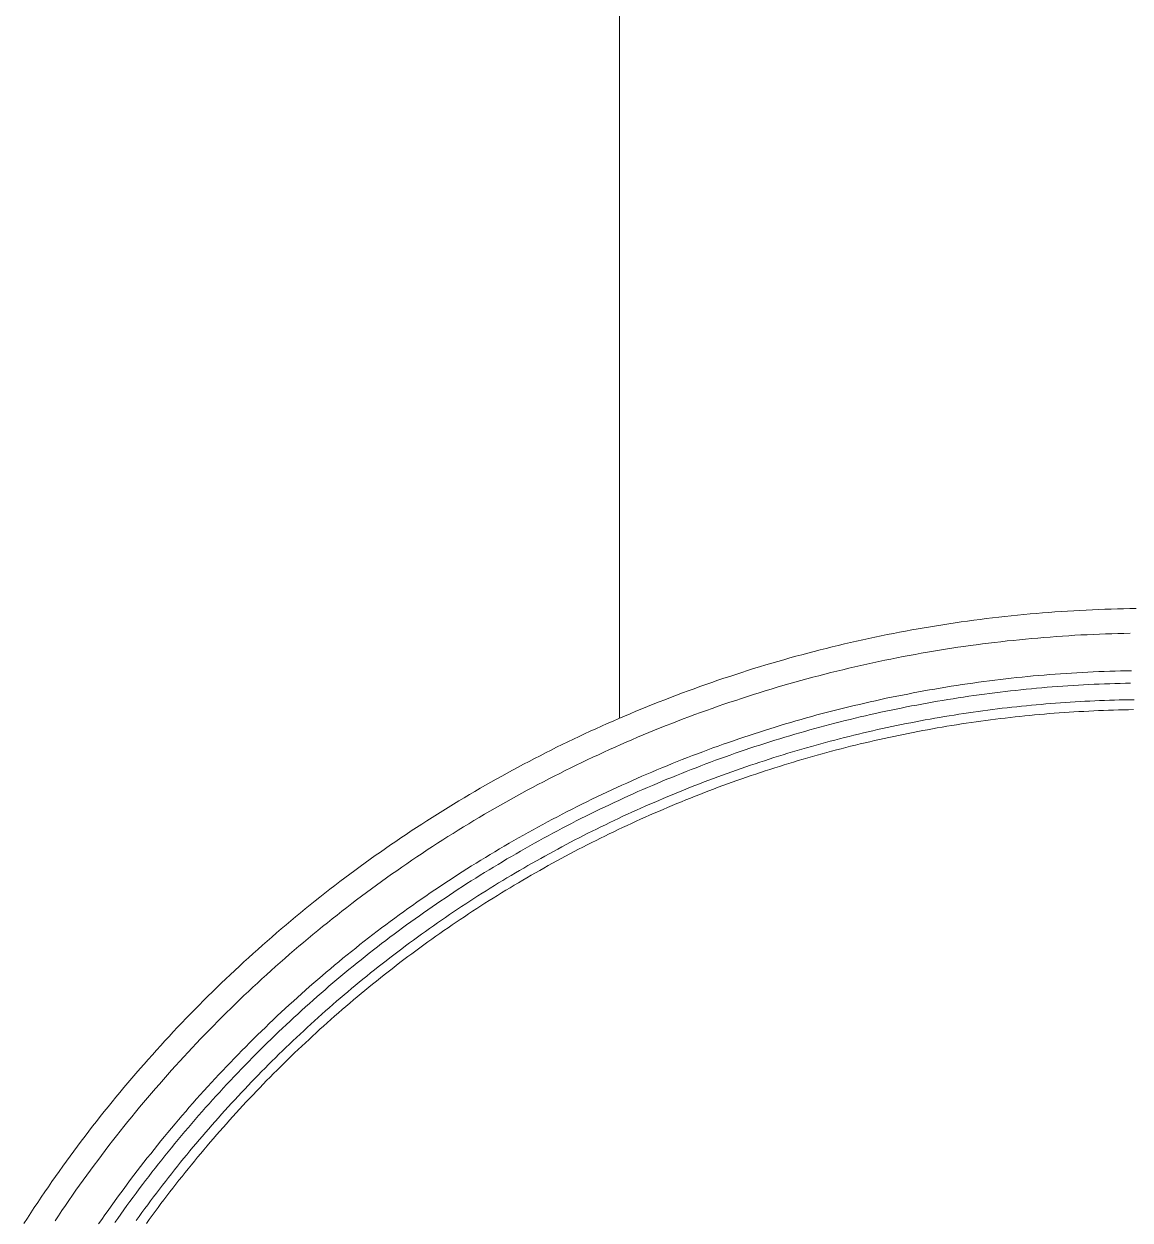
# Model space of a CAD drawing. Header units: millimetres. Extents: x 2029 to 2623, y -1230 to -810.
# Drawn here: x 2187.56 to 2207.27, y -1095.58 to -1074.26 of the extents above; entities that cross this region are included whole.
import ezdxf

# ---------------------------------------------------------------- set-up
doc = ezdxf.new("R2010")
doc.units = ezdxf.units.MM
doc.header["$LTSCALE"] = 10
doc.layers.add('00_COMPONENTS', color=7, linetype='Continuous')

msp = doc.modelspace()

# ---------------------------------------------------------------- linework, layer by layer
at = {"layer": '00_COMPONENTS', "lineweight": 5}
msp.add_line((2198.176, -1019.542), (2198.176, -1086.638), dxfattribs=at)
for points in [[(2187.563, -1095.641), (2187.624, -1095.546), (2187.685, -1095.453), (2187.747, -1095.359), (2187.809, -1095.266), (2187.871, -1095.173), (2187.934, -1095.08), (2187.998, -1094.988), (2188.061, -1094.896), (2188.125, -1094.805), (2188.19, -1094.714), (2188.255, -1094.623), (2188.32, -1094.533), (2188.386, -1094.443), (2188.452, -1094.353), (2188.518, -1094.264), (2188.585, -1094.175), (2188.652, -1094.086), (2188.719, -1093.998), (2188.787, -1093.91), (2188.856, -1093.823), (2188.924, -1093.736), (2188.993, -1093.649), (2189.063, -1093.562), (2189.133, -1093.476), (2189.203, -1093.391), (2189.273, -1093.305), (2189.344, -1093.22), (2189.416, -1093.135), (2189.487, -1093.051), (2189.559, -1092.967), (2189.632, -1092.883), (2189.705, -1092.8), (2189.778, -1092.717), (2189.851, -1092.635), (2189.925, -1092.552), (2190, -1092.47), (2190.074, -1092.389), (2190.149, -1092.308), (2190.225, -1092.227), (2190.301, -1092.146), (2190.377, -1092.066), (2190.453, -1091.986), (2190.53, -1091.907), (2190.608, -1091.828), (2190.685, -1091.749), (2190.763, -1091.671), (2190.842, -1091.593), (2190.921, -1091.515), (2191, -1091.437), (2191.079, -1091.36), (2191.159, -1091.284), (2191.24, -1091.208), (2191.32, -1091.132), (2191.402, -1091.056), (2191.483, -1090.981), (2191.565, -1090.906), (2191.647, -1090.831), (2191.73, -1090.757), (2191.813, -1090.683), (2191.896, -1090.61), (2191.98, -1090.537), (2192.064, -1090.464), (2192.148, -1090.391), (2192.233, -1090.319), (2192.319, -1090.248), (2192.404, -1090.176), (2192.49, -1090.105), (2192.577, -1090.035), (2192.664, -1089.964), (2192.751, -1089.894), (2192.838, -1089.825), (2192.926, -1089.756), (2193.015, -1089.687), (2193.103, -1089.618), (2193.193, -1089.55), (2193.282, -1089.483), (2193.372, -1089.415), (2193.461, -1089.349), (2193.552, -1089.282), (2193.642, -1089.217), (2193.733, -1089.151), (2193.823, -1089.087), (2193.914, -1089.022), (2194.006, -1088.958), (2194.097, -1088.895), (2194.189, -1088.832), (2194.281, -1088.77), (2194.374, -1088.708), (2194.466, -1088.646), (2194.559, -1088.585), (2194.652, -1088.524), (2194.745, -1088.464), (2194.839, -1088.404), (2194.933, -1088.345), (2195.027, -1088.286), (2195.121, -1088.228), (2195.215, -1088.17), (2195.31, -1088.112), (2195.405, -1088.055), (2195.5, -1087.999), (2195.596, -1087.943), (2195.692, -1087.887), (2195.787, -1087.832), (2195.884, -1087.777), (2195.98, -1087.723), (2196.077, -1087.669), (2196.174, -1087.616), (2196.271, -1087.563), (2196.368, -1087.511), (2196.466, -1087.459), (2196.564, -1087.407), (2196.662, -1087.356), (2196.76, -1087.305), (2196.858, -1087.255), (2196.957, -1087.205), (2197.056, -1087.156), (2197.156, -1087.107), (2197.255, -1087.059), (2197.355, -1087.011), (2197.455, -1086.964), (2197.555, -1086.917), (2197.656, -1086.87), (2197.756, -1086.824), (2197.857, -1086.778), (2197.958, -1086.733), (2198.06, -1086.688), (2198.161, -1086.644), (2198.263, -1086.6), (2198.366, -1086.557), (2198.468, -1086.514), (2198.571, -1086.472), (2198.673, -1086.43), (2198.777, -1086.388), (2198.88, -1086.347), (2198.984, -1086.307), (2199.087, -1086.266), (2199.191, -1086.227), (2199.296, -1086.188), (2199.4, -1086.149), (2199.505, -1086.111), (2199.61, -1086.073), (2199.716, -1086.035), (2199.821, -1085.999), (2199.927, -1085.962), (2200.033, -1085.926), (2200.139, -1085.891), (2200.246, -1085.856), (2200.353, -1085.821), (2200.459, -1085.787), (2200.566, -1085.754), (2200.673, -1085.721), (2200.781, -1085.688), (2200.888, -1085.657), (2200.995, -1085.625), (2201.103, -1085.594), (2201.21, -1085.564), (2201.318, -1085.534), (2201.426, -1085.505), (2201.534, -1085.476), (2201.642, -1085.448), (2201.75, -1085.42), (2201.858, -1085.393), (2201.966, -1085.366), (2202.075, -1085.339), (2202.183, -1085.314), (2202.292, -1085.288), (2202.401, -1085.264), (2202.51, -1085.239), (2202.619, -1085.216), (2202.728, -1085.193), (2202.837, -1085.17), (2202.947, -1085.148), (2203.056, -1085.126), (2203.166, -1085.105), (2203.275, -1085.084), (2203.385, -1085.064), (2203.495, -1085.044), (2203.605, -1085.025), (2203.715, -1085.007), (2203.825, -1084.989), (2203.935, -1084.971), (2204.046, -1084.954), (2204.156, -1084.937), (2204.267, -1084.921), (2204.378, -1084.906), (2204.489, -1084.891), (2204.6, -1084.876), (2204.711, -1084.862), (2204.822, -1084.849), (2204.933, -1084.836), (2205.045, -1084.823), (2205.156, -1084.811), (2205.268, -1084.8), (2205.379, -1084.789), (2205.491, -1084.779), (2205.602, -1084.769), (2205.714, -1084.76), (2205.825, -1084.751), (2205.936, -1084.743), (2206.048, -1084.735), (2206.159, -1084.728), (2206.27, -1084.721), (2206.381, -1084.715), (2206.492, -1084.709), (2206.604, -1084.704), (2206.715, -1084.7), (2206.826, -1084.696), (2206.937, -1084.692), (2207.048, -1084.689), (2207.159, -1084.687), (2207.27, -1084.685), (2207.381, -1084.683)], [(2207.275, -1085.124), (2207.165, -1085.126), (2207.056, -1085.129), (2206.947, -1085.132), (2206.837, -1085.135), (2206.728, -1085.139), (2206.618, -1085.144), (2206.508, -1085.149), (2206.399, -1085.154), (2206.289, -1085.16), (2206.18, -1085.167), (2206.07, -1085.174), (2205.96, -1085.182), (2205.85, -1085.19), (2205.74, -1085.198), (2205.631, -1085.208), (2205.521, -1085.217), (2205.411, -1085.228), (2205.301, -1085.238), (2205.191, -1085.25), (2205.081, -1085.261), (2204.971, -1085.274), (2204.861, -1085.287), (2204.752, -1085.3), (2204.642, -1085.314), (2204.533, -1085.328), (2204.424, -1085.343), (2204.314, -1085.358), (2204.205, -1085.374), (2204.096, -1085.391), (2203.987, -1085.408), (2203.879, -1085.425), (2203.77, -1085.443), (2203.662, -1085.461), (2203.553, -1085.48), (2203.445, -1085.5), (2203.337, -1085.52), (2203.228, -1085.54), (2203.12, -1085.561), (2203.013, -1085.583), (2202.905, -1085.605), (2202.797, -1085.627), (2202.69, -1085.65), (2202.582, -1085.674), (2202.475, -1085.698), (2202.368, -1085.722), (2202.26, -1085.747), (2202.153, -1085.773), (2202.046, -1085.799), (2201.94, -1085.825), (2201.833, -1085.852), (2201.726, -1085.88), (2201.62, -1085.908), (2201.513, -1085.936), (2201.407, -1085.965), (2201.301, -1085.995), (2201.195, -1086.025), (2201.089, -1086.056), (2200.983, -1086.087), (2200.877, -1086.118), (2200.772, -1086.15), (2200.666, -1086.183), (2200.561, -1086.216), (2200.456, -1086.25), (2200.35, -1086.284), (2200.246, -1086.319), (2200.141, -1086.354), (2200.036, -1086.389), (2199.932, -1086.425), (2199.828, -1086.462), (2199.724, -1086.499), (2199.621, -1086.536), (2199.517, -1086.574), (2199.414, -1086.612), (2199.312, -1086.651), (2199.209, -1086.691), (2199.107, -1086.73), (2199.005, -1086.77), (2198.903, -1086.811), (2198.801, -1086.852), (2198.7, -1086.894), (2198.599, -1086.936), (2198.498, -1086.978), (2198.397, -1087.021), (2198.297, -1087.064), (2198.197, -1087.108), (2198.097, -1087.153), (2197.997, -1087.197), (2197.898, -1087.242), (2197.799, -1087.288), (2197.7, -1087.334), (2197.601, -1087.381), (2197.502, -1087.428), (2197.404, -1087.475), (2197.306, -1087.523), (2197.208, -1087.571), (2197.111, -1087.62), (2197.014, -1087.669), (2196.916, -1087.719), (2196.82, -1087.769), (2196.723, -1087.82), (2196.627, -1087.871), (2196.531, -1087.922), (2196.435, -1087.974), (2196.339, -1088.027), (2196.244, -1088.079), (2196.148, -1088.133), (2196.053, -1088.186), (2195.959, -1088.241), (2195.864, -1088.295), (2195.77, -1088.35), (2195.676, -1088.406), (2195.582, -1088.462), (2195.489, -1088.518), (2195.395, -1088.575), (2195.302, -1088.632), (2195.21, -1088.69), (2195.117, -1088.748), (2195.025, -1088.807), (2194.933, -1088.866), (2194.841, -1088.926), (2194.749, -1088.986), (2194.658, -1089.046), (2194.567, -1089.107), (2194.476, -1089.169), (2194.385, -1089.231), (2194.295, -1089.293), (2194.205, -1089.356), (2194.115, -1089.419), (2194.025, -1089.483), (2193.936, -1089.547), (2193.846, -1089.611), (2193.757, -1089.677), (2193.669, -1089.742), (2193.58, -1089.808), (2193.492, -1089.875), (2193.404, -1089.942), (2193.316, -1090.009), (2193.229, -1090.077), (2193.142, -1090.145), (2193.056, -1090.213), (2192.97, -1090.282), (2192.884, -1090.351), (2192.798, -1090.421), (2192.714, -1090.491), (2192.629, -1090.561), (2192.545, -1090.632), (2192.461, -1090.702), (2192.377, -1090.774), (2192.294, -1090.845), (2192.212, -1090.917), (2192.129, -1090.99), (2192.047, -1091.062), (2191.966, -1091.136), (2191.885, -1091.209), (2191.804, -1091.283), (2191.723, -1091.357), (2191.643, -1091.431), (2191.564, -1091.506), (2191.484, -1091.581), (2191.405, -1091.657), (2191.327, -1091.733), (2191.249, -1091.809), (2191.171, -1091.885), (2191.093, -1091.962), (2191.016, -1092.039), (2190.94, -1092.117), (2190.863, -1092.195), (2190.787, -1092.273), (2190.712, -1092.352), (2190.637, -1092.431), (2190.562, -1092.51), (2190.487, -1092.59), (2190.413, -1092.67), (2190.339, -1092.75), (2190.266, -1092.831), (2190.193, -1092.912), (2190.121, -1092.993), (2190.048, -1093.075), (2189.976, -1093.157), (2189.905, -1093.239), (2189.834, -1093.322), (2189.763, -1093.405), (2189.693, -1093.489), (2189.623, -1093.572), (2189.553, -1093.657), (2189.484, -1093.741), (2189.415, -1093.826), (2189.346, -1093.911), (2189.278, -1093.997), (2189.211, -1094.082), (2189.143, -1094.169), (2189.076, -1094.255), (2189.01, -1094.342), (2188.943, -1094.43), (2188.877, -1094.517), (2188.812, -1094.605), (2188.747, -1094.693), (2188.682, -1094.782), (2188.618, -1094.871), (2188.554, -1094.961), (2188.49, -1095.05), (2188.427, -1095.14), (2188.364, -1095.231), (2188.302, -1095.322), (2188.24, -1095.413), (2188.178, -1095.504), (2188.117, -1095.596)], [(2188.894, -1095.65), (2188.95, -1095.57), (2189.005, -1095.491), (2189.062, -1095.411), (2189.118, -1095.332), (2189.175, -1095.253), (2189.232, -1095.174), (2189.289, -1095.095), (2189.347, -1095.017), (2189.405, -1094.939), (2189.464, -1094.861), (2189.522, -1094.783), (2189.581, -1094.705), (2189.641, -1094.628), (2189.701, -1094.551), (2189.761, -1094.474), (2189.822, -1094.398), (2189.882, -1094.321), (2189.944, -1094.245), (2190.005, -1094.169), (2190.067, -1094.094), (2190.129, -1094.018), (2190.192, -1093.943), (2190.255, -1093.868), (2190.318, -1093.793), (2190.382, -1093.719), (2190.446, -1093.644), (2190.51, -1093.57), (2190.575, -1093.496), (2190.64, -1093.423), (2190.706, -1093.35), (2190.771, -1093.276), (2190.838, -1093.203), (2190.904, -1093.131), (2190.971, -1093.058), (2191.038, -1092.986), (2191.105, -1092.914), (2191.173, -1092.843), (2191.241, -1092.772), (2191.309, -1092.701), (2191.378, -1092.631), (2191.447, -1092.56), (2191.516, -1092.491), (2191.585, -1092.421), (2191.654, -1092.352), (2191.724, -1092.283), (2191.794, -1092.215), (2191.865, -1092.147), (2191.935, -1092.079), (2192.006, -1092.012), (2192.077, -1091.944), (2192.148, -1091.878), (2192.22, -1091.811), (2192.292, -1091.745), (2192.364, -1091.679), (2192.436, -1091.614), (2192.509, -1091.549), (2192.581, -1091.484), (2192.654, -1091.42), (2192.728, -1091.355), (2192.801, -1091.292), (2192.875, -1091.228), (2192.949, -1091.165), (2193.024, -1091.102), (2193.098, -1091.04), (2193.173, -1090.978), (2193.248, -1090.916), (2193.324, -1090.855), (2193.399, -1090.794), (2193.475, -1090.733), (2193.551, -1090.672), (2193.628, -1090.612), (2193.704, -1090.553), (2193.781, -1090.493), (2193.858, -1090.434), (2193.936, -1090.375), (2194.014, -1090.317), (2194.091, -1090.259), (2194.17, -1090.201), (2194.248, -1090.144), (2194.327, -1090.086), (2194.406, -1090.03), (2194.485, -1089.973), (2194.564, -1089.917), (2194.644, -1089.862), (2194.724, -1089.806), (2194.804, -1089.751), (2194.885, -1089.696), (2194.966, -1089.642), (2195.047, -1089.588), (2195.128, -1089.534), (2195.209, -1089.481), (2195.291, -1089.428), (2195.373, -1089.375), (2195.455, -1089.323), (2195.538, -1089.271), (2195.621, -1089.219), (2195.704, -1089.168), (2195.787, -1089.117), (2195.871, -1089.066), (2195.955, -1089.016), (2196.039, -1088.966), (2196.123, -1088.916), (2196.208, -1088.867), (2196.293, -1088.818), (2196.378, -1088.769), (2196.463, -1088.721), (2196.549, -1088.673), (2196.635, -1088.625), (2196.721, -1088.578), (2196.807, -1088.531), (2196.894, -1088.485), (2196.981, -1088.438), (2197.068, -1088.393), (2197.156, -1088.347), (2197.243, -1088.302), (2197.331, -1088.257), (2197.419, -1088.213), (2197.507, -1088.169), (2197.595, -1088.125), (2197.683, -1088.082), (2197.772, -1088.04), (2197.86, -1087.997), (2197.949, -1087.955), (2198.038, -1087.914), (2198.127, -1087.873), (2198.216, -1087.832), (2198.305, -1087.792), (2198.394, -1087.752), (2198.484, -1087.712), (2198.573, -1087.673), (2198.663, -1087.635), (2198.753, -1087.596), (2198.843, -1087.559), (2198.933, -1087.521), (2199.023, -1087.484), (2199.114, -1087.447), (2199.204, -1087.411), (2199.295, -1087.375), (2199.385, -1087.34), (2199.476, -1087.304), (2199.567, -1087.27), (2199.658, -1087.235), (2199.75, -1087.201), (2199.841, -1087.168), (2199.932, -1087.135), (2200.024, -1087.102), (2200.116, -1087.07), (2200.208, -1087.038), (2200.3, -1087.006), (2200.392, -1086.975), (2200.484, -1086.944), (2200.577, -1086.914), (2200.669, -1086.884), (2200.762, -1086.854), (2200.855, -1086.825), (2200.947, -1086.796), (2201.04, -1086.768), (2201.134, -1086.74), (2201.227, -1086.712), (2201.32, -1086.685), (2201.414, -1086.658), (2201.508, -1086.632), (2201.601, -1086.606), (2201.695, -1086.58), (2201.789, -1086.555), (2201.884, -1086.53), (2201.978, -1086.506), (2202.072, -1086.482), (2202.167, -1086.458), (2202.262, -1086.435), (2202.356, -1086.412), (2202.451, -1086.39), (2202.547, -1086.368), (2202.642, -1086.346), (2202.737, -1086.325), (2202.833, -1086.304), (2202.928, -1086.283), (2203.024, -1086.263), (2203.12, -1086.244), (2203.216, -1086.225), (2203.312, -1086.206), (2203.408, -1086.187), (2203.505, -1086.169), (2203.601, -1086.152), (2203.698, -1086.134), (2203.795, -1086.118), (2203.891, -1086.101), (2203.988, -1086.085), (2204.086, -1086.069), (2204.183, -1086.054), (2204.28, -1086.039), (2204.378, -1086.025), (2204.475, -1086.011), (2204.573, -1085.997), (2204.671, -1085.984), (2204.768, -1085.972), (2204.866, -1085.959), (2204.963, -1085.947), (2205.061, -1085.936), (2205.158, -1085.925), (2205.256, -1085.914), (2205.353, -1085.904), (2205.451, -1085.895), (2205.548, -1085.885), (2205.645, -1085.876), (2205.743, -1085.868), (2205.84, -1085.86), (2205.938, -1085.852), (2206.035, -1085.845), (2206.133, -1085.838), (2206.23, -1085.832), (2206.327, -1085.826), (2206.425, -1085.821), (2206.522, -1085.816), (2206.619, -1085.811), (2206.717, -1085.807), (2206.814, -1085.803), (2206.911, -1085.8), (2207.009, -1085.797), (2207.106, -1085.794), (2207.203, -1085.792), (2207.301, -1085.79)], [(2207.283, -1086.014), (2207.19, -1086.015), (2207.097, -1086.017), (2207.004, -1086.02), (2206.911, -1086.023), (2206.818, -1086.026), (2206.725, -1086.029), (2206.632, -1086.033), (2206.539, -1086.038), (2206.446, -1086.043), (2206.353, -1086.048), (2206.26, -1086.053), (2206.167, -1086.059), (2206.074, -1086.066), (2205.981, -1086.073), (2205.888, -1086.08), (2205.795, -1086.087), (2205.702, -1086.095), (2205.609, -1086.103), (2205.516, -1086.112), (2205.423, -1086.121), (2205.33, -1086.131), (2205.237, -1086.141), (2205.144, -1086.151), (2205.051, -1086.161), (2204.957, -1086.173), (2204.864, -1086.184), (2204.771, -1086.196), (2204.678, -1086.208), (2204.585, -1086.221), (2204.492, -1086.234), (2204.399, -1086.247), (2204.305, -1086.261), (2204.212, -1086.275), (2204.119, -1086.29), (2204.027, -1086.305), (2203.934, -1086.32), (2203.841, -1086.336), (2203.749, -1086.352), (2203.657, -1086.368), (2203.564, -1086.385), (2203.472, -1086.402), (2203.38, -1086.419), (2203.289, -1086.437), (2203.197, -1086.456), (2203.105, -1086.474), (2203.014, -1086.493), (2202.922, -1086.512), (2202.831, -1086.532), (2202.74, -1086.552), (2202.649, -1086.573), (2202.558, -1086.594), (2202.467, -1086.615), (2202.377, -1086.636), (2202.286, -1086.658), (2202.196, -1086.68), (2202.106, -1086.703), (2202.015, -1086.726), (2201.925, -1086.75), (2201.835, -1086.773), (2201.746, -1086.797), (2201.656, -1086.822), (2201.566, -1086.847), (2201.477, -1086.872), (2201.387, -1086.898), (2201.298, -1086.924), (2201.209, -1086.95), (2201.12, -1086.977), (2201.031, -1087.004), (2200.943, -1087.031), (2200.854, -1087.059), (2200.765, -1087.087), (2200.677, -1087.115), (2200.589, -1087.144), (2200.501, -1087.174), (2200.413, -1087.203), (2200.325, -1087.233), (2200.237, -1087.263), (2200.149, -1087.294), (2200.062, -1087.325), (2199.974, -1087.357), (2199.887, -1087.388), (2199.8, -1087.421), (2199.712, -1087.453), (2199.625, -1087.486), (2199.539, -1087.519), (2199.452, -1087.553), (2199.365, -1087.587), (2199.279, -1087.621), (2199.192, -1087.656), (2199.106, -1087.691), (2199.02, -1087.726), (2198.934, -1087.762), (2198.848, -1087.798), (2198.762, -1087.835), (2198.676, -1087.871), (2198.591, -1087.909), (2198.505, -1087.946), (2198.42, -1087.984), (2198.335, -1088.023), (2198.25, -1088.061), (2198.165, -1088.101), (2198.08, -1088.14), (2197.995, -1088.18), (2197.911, -1088.22), (2197.826, -1088.261), (2197.742, -1088.302), (2197.658, -1088.343), (2197.573, -1088.385), (2197.489, -1088.427), (2197.406, -1088.469), (2197.322, -1088.512), (2197.238, -1088.555), (2197.155, -1088.599), (2197.071, -1088.643), (2196.988, -1088.687), (2196.906, -1088.731), (2196.823, -1088.776), (2196.741, -1088.821), (2196.659, -1088.867), (2196.577, -1088.913), (2196.495, -1088.959), (2196.414, -1089.005), (2196.333, -1089.052), (2196.252, -1089.099), (2196.171, -1089.146), (2196.091, -1089.194), (2196.011, -1089.242), (2195.931, -1089.29), (2195.851, -1089.339), (2195.772, -1089.388), (2195.693, -1089.437), (2195.614, -1089.486), (2195.535, -1089.536), (2195.456, -1089.586), (2195.378, -1089.637), (2195.3, -1089.687), (2195.222, -1089.738), (2195.145, -1089.79), (2195.068, -1089.842), (2194.991, -1089.894), (2194.914, -1089.946), (2194.837, -1089.999), (2194.761, -1090.052), (2194.685, -1090.105), (2194.609, -1090.158), (2194.533, -1090.212), (2194.458, -1090.267), (2194.383, -1090.321), (2194.308, -1090.376), (2194.233, -1090.431), (2194.159, -1090.486), (2194.085, -1090.542), (2194.011, -1090.598), (2193.937, -1090.655), (2193.863, -1090.711), (2193.79, -1090.768), (2193.717, -1090.825), (2193.644, -1090.883), (2193.572, -1090.941), (2193.499, -1090.999), (2193.427, -1091.058), (2193.355, -1091.116), (2193.284, -1091.176), (2193.212, -1091.235), (2193.141, -1091.295), (2193.07, -1091.355), (2192.999, -1091.415), (2192.929, -1091.476), (2192.859, -1091.537), (2192.789, -1091.598), (2192.719, -1091.66), (2192.65, -1091.722), (2192.58, -1091.784), (2192.511, -1091.846), (2192.442, -1091.909), (2192.374, -1091.972), (2192.305, -1092.036), (2192.237, -1092.099), (2192.169, -1092.163), (2192.102, -1092.228), (2192.034, -1092.292), (2191.967, -1092.357), (2191.9, -1092.423), (2191.834, -1092.488), (2191.767, -1092.554), (2191.701, -1092.62), (2191.635, -1092.687), (2191.569, -1092.754), (2191.504, -1092.821), (2191.438, -1092.888), (2191.373, -1092.956), (2191.308, -1093.024), (2191.244, -1093.092), (2191.179, -1093.161), (2191.115, -1093.23), (2191.052, -1093.299), (2190.988, -1093.369), (2190.925, -1093.438), (2190.862, -1093.508), (2190.8, -1093.578), (2190.738, -1093.649), (2190.676, -1093.719), (2190.615, -1093.79), (2190.553, -1093.861), (2190.493, -1093.932), (2190.432, -1094.003), (2190.372, -1094.075), (2190.312, -1094.147), (2190.253, -1094.219), (2190.193, -1094.291), (2190.134, -1094.363), (2190.076, -1094.436), (2190.018, -1094.509), (2189.96, -1094.582), (2189.902, -1094.655), (2189.845, -1094.729), (2189.788, -1094.802), (2189.731, -1094.876), (2189.675, -1094.95), (2189.619, -1095.025), (2189.563, -1095.099), (2189.508, -1095.174), (2189.453, -1095.249), (2189.398, -1095.324), (2189.343, -1095.399), (2189.289, -1095.475), (2189.236, -1095.551), (2189.182, -1095.627)], [(2189.564, -1095.589), (2189.615, -1095.518), (2189.666, -1095.448), (2189.717, -1095.378), (2189.769, -1095.307), (2189.821, -1095.238), (2189.873, -1095.168), (2189.926, -1095.099), (2189.978, -1095.029), (2190.031, -1094.96), (2190.084, -1094.892), (2190.138, -1094.823), (2190.192, -1094.755), (2190.246, -1094.687), (2190.3, -1094.619), (2190.354, -1094.551), (2190.409, -1094.484), (2190.464, -1094.417), (2190.519, -1094.35), (2190.575, -1094.283), (2190.631, -1094.217), (2190.687, -1094.15), (2190.743, -1094.084), (2190.799, -1094.019), (2190.856, -1093.953), (2190.913, -1093.888), (2190.97, -1093.822), (2191.028, -1093.757), (2191.086, -1093.693), (2191.144, -1093.628), (2191.202, -1093.564), (2191.26, -1093.5), (2191.319, -1093.436), (2191.378, -1093.373), (2191.437, -1093.309), (2191.497, -1093.246), (2191.557, -1093.183), (2191.617, -1093.12), (2191.677, -1093.058), (2191.738, -1092.996), (2191.798, -1092.934), (2191.859, -1092.872), (2191.921, -1092.81), (2191.982, -1092.749), (2192.044, -1092.688), (2192.106, -1092.627), (2192.168, -1092.566), (2192.231, -1092.506), (2192.294, -1092.445), (2192.357, -1092.385), (2192.42, -1092.325), (2192.484, -1092.266), (2192.548, -1092.207), (2192.612, -1092.147), (2192.676, -1092.088), (2192.741, -1092.03), (2192.806, -1091.971), (2192.871, -1091.913), (2192.936, -1091.855), (2193.002, -1091.797), (2193.068, -1091.74), (2193.134, -1091.683), (2193.2, -1091.625), (2193.267, -1091.569), (2193.334, -1091.512), (2193.401, -1091.456), (2193.468, -1091.399), (2193.536, -1091.343), (2193.604, -1091.288), (2193.672, -1091.232), (2193.741, -1091.177), (2193.809, -1091.122), (2193.878, -1091.068), (2193.947, -1091.014), (2194.016, -1090.96), (2194.086, -1090.906), (2194.155, -1090.853), (2194.225, -1090.8), (2194.295, -1090.747), (2194.365, -1090.695), (2194.435, -1090.642), (2194.505, -1090.591), (2194.576, -1090.539), (2194.647, -1090.488), (2194.717, -1090.437), (2194.788, -1090.387), (2194.86, -1090.336), (2194.931, -1090.286), (2195.003, -1090.237), (2195.074, -1090.187), (2195.146, -1090.138), (2195.218, -1090.09), (2195.291, -1090.041), (2195.363, -1089.993), (2195.436, -1089.945), (2195.508, -1089.898), (2195.581, -1089.851), (2195.654, -1089.804), (2195.727, -1089.757), (2195.801, -1089.711), (2195.874, -1089.665), (2195.948, -1089.619), (2196.022, -1089.574), (2196.096, -1089.528), (2196.171, -1089.484), (2196.245, -1089.439), (2196.32, -1089.395), (2196.394, -1089.351), (2196.469, -1089.307), (2196.544, -1089.264), (2196.62, -1089.221), (2196.695, -1089.178), (2196.771, -1089.136), (2196.846, -1089.094), (2196.922, -1089.052), (2196.998, -1089.01), (2197.075, -1088.969), (2197.151, -1088.928), (2197.228, -1088.888), (2197.304, -1088.847), (2197.381, -1088.807), (2197.458, -1088.768), (2197.536, -1088.728), (2197.613, -1088.689), (2197.691, -1088.65), (2197.768, -1088.612), (2197.846, -1088.573), (2197.924, -1088.535), (2198.003, -1088.498), (2198.081, -1088.46), (2198.16, -1088.423), (2198.238, -1088.386), (2198.317, -1088.35), (2198.396, -1088.314), (2198.476, -1088.278), (2198.555, -1088.242), (2198.634, -1088.207), (2198.714, -1088.172), (2198.794, -1088.137), (2198.874, -1088.102), (2198.954, -1088.068), (2199.035, -1088.034), (2199.115, -1088.001), (2199.196, -1087.967), (2199.277, -1087.935), (2199.358, -1087.902), (2199.439, -1087.869), (2199.52, -1087.837), (2199.602, -1087.806), (2199.684, -1087.774), (2199.766, -1087.743), (2199.848, -1087.712), (2199.93, -1087.682), (2200.012, -1087.651), (2200.095, -1087.621), (2200.178, -1087.592), (2200.26, -1087.563), (2200.343, -1087.534), (2200.426, -1087.505), (2200.51, -1087.477), (2200.593, -1087.449), (2200.676, -1087.421), (2200.759, -1087.394), (2200.842, -1087.367), (2200.926, -1087.34), (2201.009, -1087.314), (2201.093, -1087.288), (2201.176, -1087.263), (2201.26, -1087.237), (2201.344, -1087.213), (2201.427, -1087.188), (2201.511, -1087.164), (2201.595, -1087.14), (2201.679, -1087.116), (2201.763, -1087.093), (2201.847, -1087.07), (2201.931, -1087.048), (2202.015, -1087.026), (2202.099, -1087.004), (2202.183, -1086.982), (2202.268, -1086.961), (2202.352, -1086.94), (2202.437, -1086.92), (2202.521, -1086.9), (2202.606, -1086.88), (2202.69, -1086.861), (2202.775, -1086.841), (2202.86, -1086.823), (2202.944, -1086.804), (2203.029, -1086.786), (2203.114, -1086.768), (2203.199, -1086.751), (2203.284, -1086.734), (2203.369, -1086.717), (2203.454, -1086.7), (2203.539, -1086.684), (2203.625, -1086.669), (2203.71, -1086.653), (2203.795, -1086.638), (2203.881, -1086.623), (2203.966, -1086.609), (2204.052, -1086.595), (2204.137, -1086.581), (2204.223, -1086.567), (2204.309, -1086.554), (2204.394, -1086.542), (2204.48, -1086.529), (2204.566, -1086.517), (2204.652, -1086.505), (2204.738, -1086.494), (2204.824, -1086.483), (2204.91, -1086.472), (2204.996, -1086.461), (2205.083, -1086.451), (2205.169, -1086.442), (2205.255, -1086.432), (2205.342, -1086.423), (2205.428, -1086.414), (2205.515, -1086.406), (2205.601, -1086.398), (2205.688, -1086.39), (2205.775, -1086.383), (2205.861, -1086.376), (2205.948, -1086.369), (2206.035, -1086.362), (2206.122, -1086.356), (2206.209, -1086.351), (2206.296, -1086.345), (2206.383, -1086.34), (2206.47, -1086.335), (2206.557, -1086.331), (2206.645, -1086.327), (2206.732, -1086.323), (2206.819, -1086.32), (2206.907, -1086.317), (2206.994, -1086.314), (2207.082, -1086.312), (2207.169, -1086.31), (2207.257, -1086.308), (2207.345, -1086.307)], [(2207.333, -1086.485), (2207.244, -1086.486), (2207.156, -1086.488), (2207.067, -1086.49), (2206.979, -1086.492), (2206.891, -1086.495), (2206.802, -1086.499), (2206.714, -1086.502), (2206.626, -1086.506), (2206.538, -1086.51), (2206.45, -1086.515), (2206.362, -1086.52), (2206.274, -1086.525), (2206.186, -1086.53), (2206.098, -1086.536), (2206.011, -1086.543), (2205.923, -1086.549), (2205.835, -1086.556), (2205.748, -1086.564), (2205.66, -1086.571), (2205.573, -1086.579), (2205.486, -1086.588), (2205.398, -1086.596), (2205.311, -1086.605), (2205.224, -1086.615), (2205.137, -1086.624), (2205.05, -1086.634), (2204.963, -1086.645), (2204.876, -1086.655), (2204.789, -1086.667), (2204.702, -1086.678), (2204.615, -1086.69), (2204.529, -1086.702), (2204.442, -1086.714), (2204.355, -1086.727), (2204.269, -1086.74), (2204.182, -1086.754), (2204.096, -1086.768), (2204.01, -1086.782), (2203.923, -1086.796), (2203.837, -1086.811), (2203.751, -1086.827), (2203.665, -1086.842), (2203.579, -1086.858), (2203.493, -1086.874), (2203.407, -1086.891), (2203.321, -1086.908), (2203.235, -1086.925), (2203.149, -1086.943), (2203.064, -1086.961), (2202.978, -1086.979), (2202.892, -1086.998), (2202.807, -1087.017), (2202.721, -1087.036), (2202.636, -1087.056), (2202.551, -1087.076), (2202.465, -1087.096), (2202.38, -1087.117), (2202.295, -1087.138), (2202.21, -1087.159), (2202.125, -1087.181), (2202.04, -1087.203), (2201.955, -1087.226), (2201.87, -1087.248), (2201.785, -1087.272), (2201.701, -1087.295), (2201.616, -1087.319), (2201.531, -1087.343), (2201.447, -1087.368), (2201.362, -1087.393), (2201.278, -1087.418), (2201.194, -1087.443), (2201.109, -1087.469), (2201.025, -1087.496), (2200.941, -1087.522), (2200.857, -1087.549), (2200.773, -1087.577), (2200.689, -1087.604), (2200.605, -1087.632), (2200.521, -1087.661), (2200.437, -1087.69), (2200.353, -1087.719), (2200.269, -1087.748), (2200.186, -1087.778), (2200.102, -1087.808), (2200.019, -1087.838), (2199.936, -1087.869), (2199.853, -1087.9), (2199.77, -1087.932), (2199.688, -1087.963), (2199.606, -1087.995), (2199.523, -1088.027), (2199.441, -1088.06), (2199.36, -1088.093), (2199.278, -1088.126), (2199.196, -1088.16), (2199.115, -1088.194), (2199.034, -1088.228), (2198.953, -1088.262), (2198.872, -1088.297), (2198.791, -1088.332), (2198.711, -1088.367), (2198.631, -1088.403), (2198.55, -1088.439), (2198.47, -1088.475), (2198.391, -1088.512), (2198.311, -1088.549), (2198.232, -1088.586), (2198.152, -1088.623), (2198.073, -1088.661), (2197.994, -1088.699), (2197.915, -1088.738), (2197.837, -1088.776), (2197.758, -1088.815), (2197.68, -1088.854), (2197.602, -1088.894), (2197.524, -1088.934), (2197.446, -1088.974), (2197.369, -1089.015), (2197.291, -1089.055), (2197.214, -1089.097), (2197.137, -1089.138), (2197.06, -1089.18), (2196.983, -1089.222), (2196.906, -1089.264), (2196.83, -1089.307), (2196.754, -1089.349), (2196.678, -1089.393), (2196.602, -1089.436), (2196.526, -1089.48), (2196.451, -1089.524), (2196.375, -1089.569), (2196.3, -1089.614), (2196.225, -1089.659), (2196.15, -1089.704), (2196.075, -1089.75), (2196.001, -1089.796), (2195.926, -1089.842), (2195.852, -1089.889), (2195.778, -1089.936), (2195.704, -1089.983), (2195.631, -1090.03), (2195.557, -1090.078), (2195.484, -1090.126), (2195.411, -1090.175), (2195.338, -1090.224), (2195.265, -1090.273), (2195.192, -1090.322), (2195.12, -1090.372), (2195.048, -1090.422), (2194.976, -1090.472), (2194.904, -1090.523), (2194.832, -1090.574), (2194.76, -1090.625), (2194.689, -1090.677), (2194.618, -1090.729), (2194.547, -1090.781), (2194.476, -1090.834), (2194.405, -1090.887), (2194.335, -1090.94), (2194.264, -1090.993), (2194.194, -1091.047), (2194.124, -1091.101), (2194.054, -1091.156), (2193.985, -1091.21), (2193.915, -1091.265), (2193.846, -1091.321), (2193.777, -1091.377), (2193.708, -1091.433), (2193.639, -1091.489), (2193.571, -1091.545), (2193.503, -1091.602), (2193.435, -1091.659), (2193.368, -1091.716), (2193.3, -1091.774), (2193.234, -1091.831), (2193.167, -1091.889), (2193.1, -1091.947), (2193.034, -1092.006), (2192.968, -1092.064), (2192.903, -1092.123), (2192.837, -1092.182), (2192.772, -1092.242), (2192.707, -1092.301), (2192.643, -1092.361), (2192.578, -1092.421), (2192.514, -1092.481), (2192.45, -1092.542), (2192.387, -1092.602), (2192.324, -1092.663), (2192.261, -1092.725), (2192.198, -1092.786), (2192.135, -1092.848), (2192.073, -1092.909), (2192.011, -1092.971), (2191.949, -1093.034), (2191.888, -1093.096), (2191.827, -1093.159), (2191.766, -1093.222), (2191.705, -1093.285), (2191.645, -1093.349), (2191.585, -1093.412), (2191.525, -1093.476), (2191.465, -1093.541), (2191.406, -1093.605), (2191.346, -1093.67), (2191.288, -1093.734), (2191.229, -1093.799), (2191.171, -1093.865), (2191.113, -1093.93), (2191.055, -1093.996), (2190.997, -1094.062), (2190.94, -1094.128), (2190.883, -1094.195), (2190.826, -1094.261), (2190.769, -1094.328), (2190.713, -1094.395), (2190.657, -1094.463), (2190.601, -1094.53), (2190.546, -1094.598), (2190.491, -1094.666), (2190.436, -1094.734), (2190.381, -1094.803), (2190.326, -1094.871), (2190.272, -1094.94), (2190.218, -1095.01), (2190.165, -1095.079), (2190.111, -1095.149), (2190.058, -1095.218), (2190.005, -1095.289), (2189.952, -1095.359), (2189.9, -1095.429), (2189.848, -1095.5), (2189.796, -1095.571), (2189.745, -1095.643)]]:
    msp.add_lwpolyline(points, dxfattribs=at)

doc.saveas('drawing.dxf')
